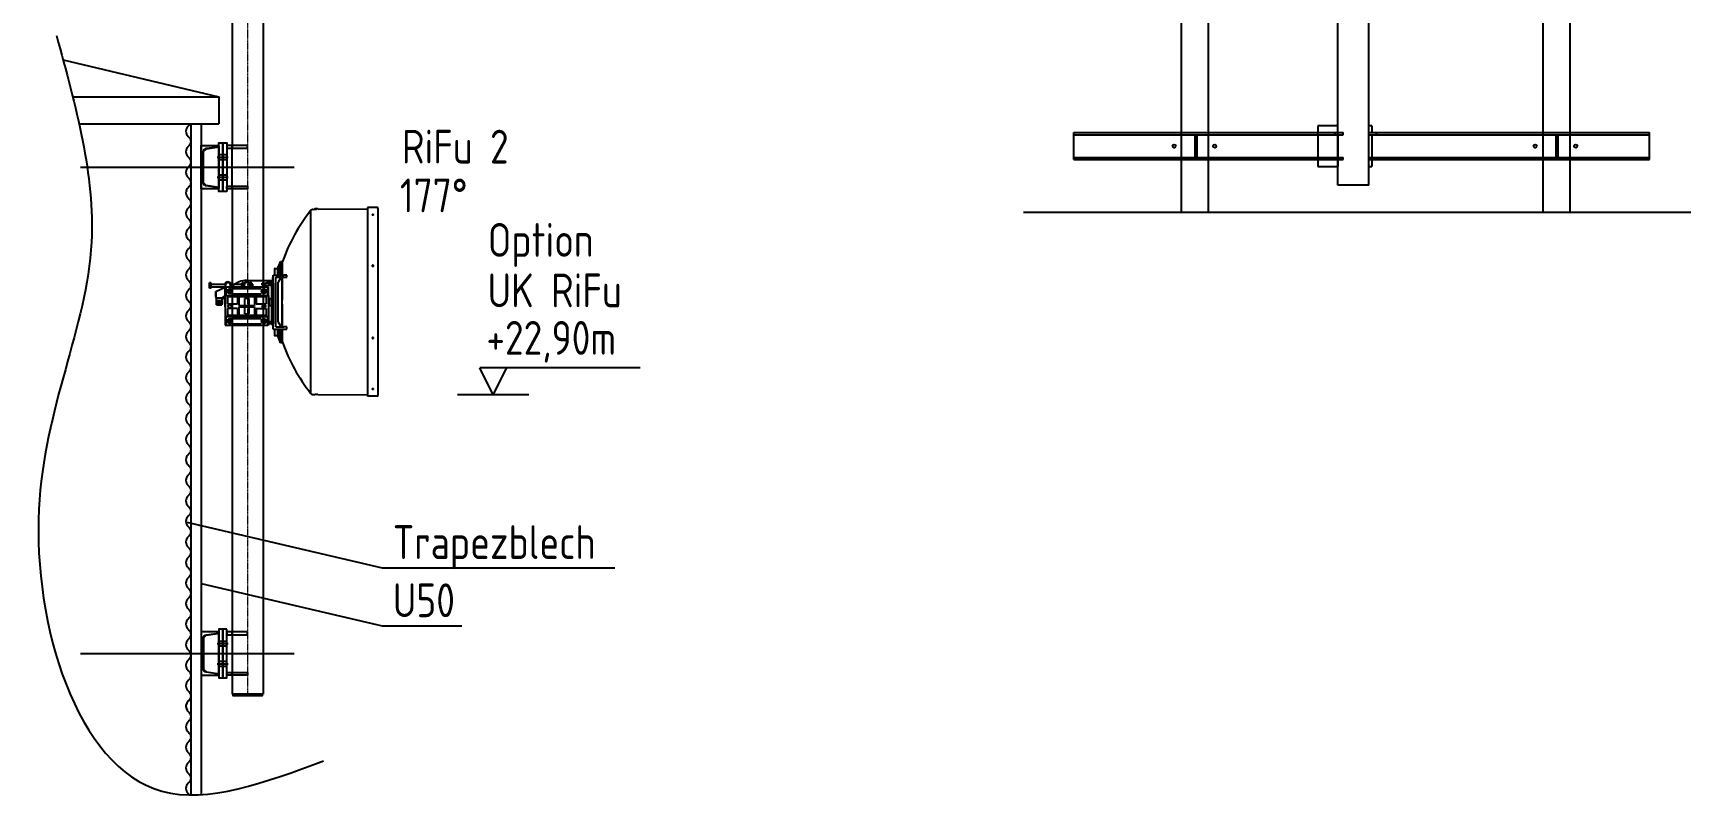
# Model space of a CAD drawing. Header units: millimetres. Extents: x -139278 to 641613, y -260926 to 217780.
# Drawn here: x 229641 to 235775, y 26701 to 29553 of the extents above; entities that cross this region are included whole.
import ezdxf
from ezdxf.enums import TextEntityAlignment as Align

# ---------------------------------------------------------------- set-up
doc = ezdxf.new("R2010")
doc.units = ezdxf.units.MM
doc.linetypes.add('DASHED', pattern=[0.75, 0.5, -0.25])
doc.linetypes.add('MITTE', pattern=[50.8, 31.75, -6.35, 6.35, -6.35])
doc.layers.add('20_30_AntennentraegerAchse', color=7, linetype='MITTE', lineweight=18)
doc.styles.add('ISOCP', font='ISOCP', dxfattribs={"width": 0.9})

msp = doc.modelspace()

# ---------------------------------------------------------------- linework, layer by layer
for p, q in [((233889.749, 28891.185), (233889.749, 30962.894)), ((233989.749, 28891.185), (233989.749, 30962.894)), ((235227.791, 28891.185), (235227.791, 30962.894)), ((235327.791, 28891.185), (235327.791, 30962.894)), ((234468.385, 28990.722), (234468.385, 30746.392)), ((234582.685, 28990.722), (234582.685, 30721.392)), ((230377.823, 29737.264), (230377.823, 29137.264)), ((230492.123, 29737.264), (230492.123, 27107.264)), ((229751.788, 29454.675), (230328.918, 29317.264)), ((229787.726, 29317.264), (230328.918, 29317.264)), ((230328.918, 29317.264), (230328.918, 29217.264)), ((229811.236, 29217.264), (230328.918, 29217.264)), ((230224.357, 29217.264), (230224.357, 26734.379)), ((230263.357, 29217.264), (230263.357, 26735.523)), ((234468.385, 29210.052), (234394.994, 29210.052)), ((234394.994, 29210.052), (234394.994, 29185.052)), ((234594.561, 29210.052), (234582.685, 29210.052)), ((234594.561, 29210.052), (234594.561, 29185.052)), ((230377.823, 29137.264), (230377.823, 29127.264)), ((233491.58, 29185.052), (234487.918, 29185.052)), ((233491.58, 29085.052), (233491.58, 29185.052)), ((233491.58, 29176.552), (234487.918, 29176.552)), ((234394.994, 29176.552), (234394.994, 29185.052)), ((234394.994, 29176.552), (234394.994, 29093.552)), ((234458.988, 29176.552), (234458.988, 29185.052)), ((234468.385, 29176.552), (234468.385, 29093.552)), ((234487.918, 29176.552), (234487.918, 29185.052)), ((234582.685, 29185.052), (235622.194, 29185.052)), ((234582.685, 29176.552), (235622.194, 29176.552)), ((234594.561, 29176.552), (234594.561, 29093.552)), ((234612.08, 29176.552), (234612.08, 29185.052)), ((235622.194, 29085.052), (235622.194, 29185.052)), ((230322.107, 29094.764), (230363.161, 29094.764)), ((230328.918, 29103.764), (230357.796, 29103.764)), ((230328.918, 29085.764), (230357.796, 29085.764)), ((230377.823, 28987.264), (230377.823, 29127.264)), ((233491.58, 29093.552), (234487.918, 29093.552)), ((233491.58, 29085.052), (234487.918, 29085.052)), ((234394.994, 29085.052), (234394.994, 29093.552)), ((234394.994, 29085.052), (234394.994, 29060.052)), ((234458.988, 29085.052), (234458.988, 29093.552)), ((234468.385, 29085.052), (234468.385, 29060.052)), ((234487.918, 29085.052), (234487.918, 29093.552)), ((234582.685, 29093.552), (235622.194, 29093.552)), ((234582.685, 29085.052), (235622.194, 29085.052)), ((234594.561, 29085.052), (234594.561, 29060.052)), ((234612.08, 29085.052), (234612.08, 29093.552)), ((230322.107, 29019.764), (230363.161, 29019.764)), ((230328.918, 29028.764), (230357.796, 29028.764)), ((230328.918, 29010.764), (230357.796, 29010.764)), ((234394.994, 29060.052), (234468.385, 29060.052)), ((234582.685, 29060.052), (234594.561, 29060.052)), ((230377.823, 28977.264), (230377.823, 28987.264)), ((230377.823, 28977.264), (230377.823, 27337.264)), ((234582.685, 28990.722), (234468.385, 28990.722)), ((233305.522, 28891.185), (235774.665, 28891.185)), ((231343.556, 28214.195), (231293.556, 28314.195)), ((231393.556, 28314.195), (231293.556, 28314.195)), ((231887.233, 28314.195), (231293.556, 28314.195)), ((231343.556, 28214.195), (231393.556, 28314.195)), ((231475.256, 28214.195), (231211.756, 28214.195)), ((230210.328, 27744.157), (230932.323, 27574.807)), ((230932.323, 27574.807), (231793.294, 27574.807)), ((230263.357, 27516.453), (230932.323, 27359.541)), ((230932.323, 27359.541), (231227.173, 27359.541)), ((230322.107, 27294.764), (230363.161, 27294.764)), ((230328.918, 27303.764), (230357.796, 27303.764)), ((230377.823, 27337.264), (230377.823, 27327.264)), ((230377.823, 27327.264), (230377.823, 27187.264)), ((230328.918, 27285.764), (230357.796, 27285.764)), ((230322.107, 27219.764), (230363.161, 27219.764)), ((230328.918, 27228.764), (230357.796, 27228.764)), ((230328.918, 27210.764), (230357.796, 27210.764)), ((230377.823, 27177.264), (230377.823, 27107.264)), ((230377.823, 27107.264), (230492.123, 27107.264))]:
    msp.add_line(p, q)
at = {"ltscale": 10}
for p, q in [((229816.958, 29057.264), (230607.371, 29057.264)), ((229816.958, 27257.264), (230607.371, 27257.264))]:
    msp.add_line(p, q, dxfattribs=at)
at = {"ltscale": 3}
for p, q in [((230667.946, 28896.321), (230667.946, 28220.9)), ((230677.424, 28901.111), (230684.341, 28901.177)), ((230683.431, 28901.188), (230683.431, 28901.688)), ((230690.644, 28901.188), (230683.431, 28901.188)), ((230684.481, 28901.176), (230684.481, 28901.188)), ((230693.931, 28903.188), (230684.931, 28903.188)), ((230689.341, 28901.188), (230689.341, 28901.188)), ((230695.43, 28901.283), (230877.841, 28903.026)), ((230695.431, 28901.283), (230695.431, 28901.688)), ((230913.784, 28907.61), (230877.841, 28907.61)), ((230877.841, 28907.61), (230877.841, 28692.167)), ((230917.839, 28213.665), (230917.839, 28903.555)), ((230877.841, 28692.167), (230877.841, 28209.61)), ((230293.276, 28628.325), (230294.036, 28629.643)), ((230293.276, 28628.325), (230293.276, 28619.825)), ((230293.276, 28619.825), (230293.276, 28611.325)), ((230293.276, 28611.325), (230294.036, 28610.008)), ((230299.076, 28629.643), (230294.036, 28629.643)), ((230299.076, 28624.738), (230294.036, 28624.738)), ((230299.076, 28614.913), (230294.036, 28614.913)), ((230299.076, 28610.008), (230294.036, 28610.008)), ((230299.076, 28629.643), (230299.076, 28624.738)), ((230299.076, 28627.525), (230299.676, 28627.525)), ((230299.076, 28624.738), (230299.076, 28614.913)), ((230299.076, 28614.913), (230299.076, 28610.008)), ((230299.076, 28612.125), (230299.676, 28612.125)), ((230299.676, 28624.825), (230353.24, 28624.825)), ((230299.676, 28614.825), (230353.24, 28614.825)), ((230316.901, 28594.825), (230316.901, 28574.825)), ((230317.401, 28596.825), (230351.901, 28612.825)), ((230317.401, 28576.825), (230317.401, 28596.825)), ((230349.401, 28614.825), (230349.401, 28611.666)), ((230351.901, 28612.825), (230354.936, 28612.825)), ((230351.901, 28582.825), (230351.901, 28612.825)), ((230351.901, 28582.825), (230351.901, 28472.825)), ((230360.401, 28602.733), (230368.901, 28607.64)), ((230360.401, 28602.733), (230360.401, 28592.918)), ((230368.901, 28588.01), (230360.401, 28592.918)), ((230368.901, 28607.64), (230377.401, 28602.733)), ((230377.401, 28592.918), (230368.901, 28588.01)), ((230370.561, 28624.825), (230413.901, 28624.825)), ((230371.901, 28614.825), (230413.901, 28614.825)), ((230372.726, 28626.075), (230379.242, 28614.789)), ((230377.401, 28602.733), (230377.401, 28592.918)), ((230413.901, 28627.475), (230415.152, 28629.643)), ((230420.649, 28629.643), (230415.152, 28629.643)), ((230420.649, 28624.734), (230415.152, 28624.734)), ((230420.649, 28614.917), (230415.152, 28614.917)), ((230421.901, 28627.475), (230420.649, 28629.643)), ((230421.901, 28627.475), (230421.901, 28614.825)), ((230421.901, 28627.475), (230421.901, 28614.825)), ((230421.901, 28624.825), (230423.24, 28624.825)), ((230431.901, 28637.825), (230528.901, 28637.825)), ((230440.561, 28624.825), (230441.901, 28624.825)), ((230441.901, 28627.475), (230443.152, 28629.643)), ((230448.649, 28629.643), (230443.152, 28629.643)), ((230448.649, 28624.734), (230443.152, 28624.734)), ((230448.649, 28614.917), (230443.152, 28614.917)), ((230449.901, 28627.475), (230448.649, 28629.643)), ((230449.901, 28627.475), (230449.901, 28614.825)), ((230449.901, 28627.475), (230449.901, 28614.825)), ((230449.901, 28624.825), (230452.526, 28624.825)), ((230449.901, 28614.825), (230452.526, 28614.825)), ((230453.276, 28624.075), (230452.526, 28624.825)), ((230452.526, 28624.825), (230452.526, 28619.825)), ((230452.526, 28619.825), (230452.526, 28614.825)), ((230453.276, 28615.575), (230452.526, 28614.825)), ((230453.276, 28619.825), (230453.276, 28624.075)), ((230453.276, 28615.575), (230453.276, 28619.825)), ((230486.401, 28602.733), (230494.901, 28607.64)), ((230486.401, 28602.733), (230486.401, 28592.918)), ((230494.901, 28588.01), (230486.401, 28592.918)), ((230488.901, 28620.825), (230488.901, 28627.825)), ((230488.901, 28627.825), (230498.332, 28627.825)), ((230488.901, 28620.825), (230522.901, 28620.825)), ((230494.901, 28607.64), (230503.401, 28602.733)), ((230503.401, 28592.918), (230494.901, 28588.01)), ((230503.401, 28602.733), (230503.401, 28592.918)), ((230506.175, 28628.825), (230506.64, 28629.725)), ((230506.795, 28629.825), (230528.901, 28629.825)), ((230506.95, 28629.725), (230507.415, 28628.825)), ((230507.415, 28628.825), (230528.901, 28628.825)), ((230511.901, 28612.825), (230508.865, 28612.825)), ((230511.901, 28582.825), (230511.901, 28612.825)), ((230511.901, 28582.825), (230511.901, 28502.825)), ((230515.258, 28627.825), (230522.901, 28627.825)), ((230522.901, 28627.825), (230522.901, 28620.825)), ((230528.901, 28627.825), (230522.901, 28627.825)), ((230522.901, 28620.825), (230522.901, 28485.825)), ((230528.901, 28629.825), (230528.901, 28637.825)), ((230528.901, 28629.725), (230528.901, 28629.825)), ((230528.901, 28629.725), (230528.901, 28628.825)), ((230528.901, 28627.825), (230528.901, 28628.825)), ((230528.901, 28627.825), (230528.901, 28477.825)), ((230529.401, 28612.607), (230528.901, 28612.607)), ((230529.401, 28586.607), (230528.901, 28586.607)), ((230529.401, 28586.607), (230529.401, 28612.607)), ((230317.401, 28576.825), (230317.401, 28572.825)), ((230340.401, 28572.825), (230317.401, 28572.825)), ((230318.901, 28572.825), (230349.401, 28572.825)), ((230322.817, 28559.915), (230329.901, 28564.004)), ((230322.817, 28551.736), (230322.817, 28559.915)), ((230329.901, 28547.647), (230322.817, 28551.736)), ((230329.901, 28564.004), (230336.984, 28559.915)), ((230336.984, 28551.736), (230329.901, 28547.647)), ((230336.984, 28559.915), (230336.984, 28551.736)), ((230351.901, 28576.825), (230344.401, 28576.825)), ((230349.401, 28572.825), (230351.901, 28574.159)), ((230349.401, 28572.825), (230349.401, 28557.825)), ((230360.58, 28576.825), (230360.58, 28551.825)), ((230396.901, 28576.825), (230360.58, 28576.825)), ((230360.58, 28551.825), (230396.901, 28551.825)), ((230360.58, 28533.825), (230360.58, 28508.825)), ((230396.901, 28533.825), (230360.58, 28533.825)), ((230381.901, 28580.855), (230381.901, 28576.825)), ((230383.401, 28576.825), (230383.401, 28580.847)), ((230396.901, 28576.825), (230396.901, 28551.825)), ((230396.901, 28533.825), (230396.901, 28508.825)), ((230402.901, 28576.825), (230402.901, 28545.825)), ((230460.901, 28576.825), (230402.901, 28576.825)), ((230402.901, 28545.825), (230427.901, 28545.825)), ((230402.901, 28539.825), (230460.901, 28539.825)), ((230402.901, 28539.825), (230402.901, 28508.825)), ((230424.901, 28545.825), (230424.901, 28570.825)), ((230424.901, 28514.825), (230424.901, 28539.825)), ((230426.901, 28572.825), (230436.901, 28572.825)), ((230427.901, 28580.826), (230427.901, 28576.825)), ((230427.901, 28545.825), (230427.901, 28539.825)), ((230427.901, 28545.825), (230460.901, 28545.825)), ((230435.901, 28580.826), (230435.901, 28576.825)), ((230435.901, 28545.825), (230435.901, 28539.825)), ((230438.901, 28570.825), (230438.901, 28545.825)), ((230438.901, 28539.825), (230438.901, 28514.825)), ((230460.901, 28576.825), (230460.901, 28545.825)), ((230460.901, 28539.825), (230460.901, 28508.825)), ((230466.901, 28576.825), (230466.901, 28551.825)), ((230503.221, 28576.825), (230466.901, 28576.825)), ((230466.901, 28551.825), (230503.221, 28551.825)), ((230466.901, 28533.825), (230503.221, 28533.825)), ((230466.901, 28533.825), (230466.901, 28508.825)), ((230480.401, 28576.825), (230480.401, 28580.847)), ((230481.901, 28580.855), (230481.901, 28576.825)), ((230496.901, 28545.325), (230500.465, 28545.325)), ((230503.221, 28576.825), (230503.221, 28551.825)), ((230503.221, 28533.825), (230503.221, 28508.825)), ((230514.401, 28569.825), (230514.401, 28557.825)), ((230514.401, 28557.825), (230514.401, 28545.825)), ((230515.401, 28570.825), (230521.901, 28570.825)), ((230515.401, 28544.825), (230521.901, 28544.825)), ((230529.401, 28570.825), (230528.901, 28570.825)), ((230529.401, 28544.825), (230528.901, 28544.825)), ((230529.401, 28529.044), (230528.901, 28529.044)), ((230529.401, 28544.825), (230529.401, 28570.825)), ((230529.401, 28503.044), (230529.401, 28529.044)), ((230351.901, 28472.825), (230354.936, 28472.825)), ((230360.401, 28492.733), (230368.901, 28497.64)), ((230360.401, 28492.733), (230360.401, 28482.918)), ((230368.901, 28478.01), (230360.401, 28482.918)), ((230396.901, 28508.825), (230360.58, 28508.825)), ((230368.901, 28497.64), (230377.401, 28492.733)), ((230377.401, 28482.918), (230368.901, 28478.01)), ((230377.401, 28492.733), (230377.401, 28482.918)), ((230381.901, 28504.796), (230381.901, 28508.825)), ((230383.401, 28508.825), (230383.401, 28504.804)), ((230460.901, 28508.825), (230402.901, 28508.825)), ((230436.901, 28512.825), (230426.901, 28512.825)), ((230427.901, 28508.825), (230427.901, 28504.825)), ((230429.174, 28509.365), (230429.174, 28512.301)), ((230434.627, 28509.365), (230434.627, 28512.37)), ((230435.901, 28508.825), (230435.901, 28504.825)), ((230503.221, 28508.825), (230466.901, 28508.825)), ((230480.401, 28508.825), (230480.401, 28504.804)), ((230481.901, 28504.796), (230481.901, 28508.825)), ((230486.401, 28492.733), (230494.901, 28497.64)), ((230486.401, 28492.733), (230486.401, 28482.918)), ((230494.901, 28478.01), (230486.401, 28482.918)), ((230494.901, 28497.64), (230503.401, 28492.733)), ((230503.401, 28482.918), (230494.901, 28478.01)), ((230503.401, 28492.733), (230503.401, 28482.918)), ((230511.901, 28472.825), (230508.865, 28472.825)), ((230511.901, 28502.825), (230511.901, 28472.825)), ((230521.901, 28484.825), (230511.901, 28484.825)), ((230522.901, 28477.825), (230511.901, 28477.825)), ((230522.901, 28485.825), (230522.901, 28477.825)), ((230522.901, 28477.825), (230528.901, 28477.825)), ((230529.401, 28503.044), (230528.901, 28503.044)), ((230677.424, 28216.11), (230684.341, 28216.044)), ((230694.341, 28215.948), (230877.841, 28214.195)), ((230900.841, 28209.61), (230877.841, 28209.61)), ((230913.784, 28209.61), (230908.841, 28209.61))]:
    msp.add_line(p, q, dxfattribs=at)
at = {"linetype": 'Continuous', "ltscale": 3}
for p, q in [((230550.491, 28691.325), (230555.901, 28708.325)), ((230555.901, 28708.325), (230561.277, 28708.325)), ((230555.901, 28657.825), (230555.901, 28708.325)), ((230561.277, 28708.138), (230561.277, 28708.325)), ((230561.277, 28708.138), (230563.901, 28708.138)), ((230563.901, 28657.825), (230563.901, 28708.138)), ((230528.401, 28648.567), (230529.401, 28648.567)), ((230528.401, 28647.605), (230528.401, 28648.439)), ((230528.401, 28648.439), (230529.401, 28648.439)), ((230528.401, 28646.131), (230528.401, 28647.605)), ((230528.401, 28647.605), (230529.401, 28647.605)), ((230528.401, 28645.682), (230528.401, 28646.131)), ((230528.401, 28646.131), (230529.401, 28646.131)), ((230528.401, 28644.208), (230528.401, 28645.682)), ((230528.401, 28645.682), (230529.401, 28645.682)), ((230528.401, 28643.311), (230528.401, 28644.208)), ((230528.401, 28644.208), (230529.401, 28644.208)), ((230528.401, 28643.311), (230529.401, 28643.311)), ((230529.401, 28457.825), (230529.401, 28657.825)), ((230529.401, 28657.825), (230569.401, 28657.825)), ((230533.901, 28678.825), (230533.901, 28657.825)), ((230536.901, 28681.825), (230547.213, 28681.825)), ((230539.401, 28465.825), (230539.401, 28649.825)), ((230539.401, 28649.825), (230569.401, 28649.825)), ((230547.213, 28681.825), (230549.203, 28691.325)), ((230547.213, 28657.825), (230547.213, 28681.825)), ((230559.401, 28649.825), (230547.401, 28631.825)), ((230549.203, 28691.325), (230550.491, 28691.325)), ((230549.203, 28657.825), (230549.203, 28691.325)), ((230550.491, 28657.825), (230550.491, 28691.325)), ((230562.401, 28465.825), (230562.401, 28649.825)), ((230563.901, 28565.325), (230563.901, 28649.825)), ((230579.401, 28657.825), (230569.401, 28657.825)), ((230569.401, 28649.825), (230579.401, 28649.825)), ((230579.401, 28649.825), (230579.401, 28657.825)), ((230299.676, 28612.125), (230299.676, 28627.525)), ((230354.937, 28613.79), (230354.936, 28613.79)), ((230354.936, 28581.861), (230354.936, 28613.79)), ((230354.937, 28581.861), (230354.936, 28581.861)), ((230355.936, 28614.789), (230355.936, 28614.79)), ((230355.936, 28614.79), (230379.222, 28614.79)), ((230379.222, 28614.79), (230379.222, 28614.789)), ((230379.225, 28607.738), (230484.576, 28607.738)), ((230379.225, 28587.913), (230484.576, 28587.913)), ((230385.625, 28614.825), (230478.181, 28614.825)), ((230413.901, 28614.825), (230413.901, 28627.475)), ((230441.901, 28614.825), (230441.901, 28627.475)), ((230484.579, 28614.79), (230484.579, 28614.789)), ((230484.579, 28614.79), (230507.865, 28614.79)), ((230507.865, 28614.79), (230507.865, 28614.789)), ((230508.865, 28613.79), (230508.864, 28613.79)), ((230508.865, 28581.861), (230508.864, 28581.861)), ((230508.865, 28613.79), (230508.865, 28581.861)), ((230547.401, 28483.825), (230547.401, 28631.825)), ((230319.901, 28547.825), (230319.901, 28572.825)), ((230319.901, 28547.825), (230339.901, 28547.825)), ((230339.901, 28572.825), (230339.901, 28547.825)), ((230355.936, 28580.861), (230355.936, 28580.862)), ((230379.222, 28580.861), (230355.936, 28580.861)), ((230379.222, 28580.862), (230379.222, 28580.861)), ((230478.176, 28580.826), (230385.62, 28580.826)), ((230484.579, 28580.862), (230484.579, 28580.861)), ((230507.865, 28580.861), (230484.579, 28580.861)), ((230507.865, 28580.862), (230507.865, 28580.861)), ((230514.401, 28567.005), (230514.401, 28548.645)), ((230563.901, 28565.325), (230562.401, 28565.325)), ((230562.401, 28550.325), (230563.901, 28550.325)), ((230563.901, 28465.825), (230563.901, 28550.325)), ((230354.937, 28503.79), (230354.936, 28503.79)), ((230354.936, 28471.861), (230354.936, 28503.79)), ((230354.937, 28471.861), (230354.936, 28471.861)), ((230355.936, 28504.789), (230355.936, 28504.79)), ((230355.936, 28504.79), (230379.222, 28504.79)), ((230355.936, 28470.861), (230355.936, 28470.862)), ((230379.222, 28470.861), (230355.936, 28470.861)), ((230379.222, 28504.79), (230379.222, 28504.789)), ((230379.222, 28470.862), (230379.222, 28470.861)), ((230379.225, 28497.738), (230484.576, 28497.738)), ((230379.225, 28477.913), (230484.576, 28477.913)), ((230478.176, 28470.826), (230385.62, 28470.826)), ((230385.625, 28504.825), (230478.181, 28504.825)), ((230484.579, 28504.79), (230507.865, 28504.79)), ((230484.579, 28504.79), (230484.579, 28504.789)), ((230484.579, 28470.862), (230484.579, 28470.861)), ((230507.865, 28470.861), (230484.579, 28470.861)), ((230507.865, 28504.79), (230507.865, 28504.789)), ((230507.865, 28470.862), (230507.865, 28470.861)), ((230508.865, 28503.79), (230508.864, 28503.79)), ((230508.865, 28471.861), (230508.864, 28471.861)), ((230508.865, 28503.79), (230508.865, 28471.861)), ((230528.401, 28473.553), (230528.401, 28475.315)), ((230528.401, 28475.315), (230529.401, 28475.315)), ((230528.401, 28471.918), (230528.401, 28473.553)), ((230528.401, 28473.553), (230529.401, 28473.553)), ((230528.401, 28472.943), (230528.401, 28473.007)), ((230528.401, 28471.213), (230528.401, 28472.366)), ((230528.401, 28472.366), (230529.401, 28472.366)), ((230528.401, 28470.059), (230528.401, 28471.213)), ((230528.401, 28471.213), (230529.401, 28471.213)), ((230528.401, 28470.7), (230528.401, 28471.038)), ((230528.401, 28470.059), (230529.401, 28470.059)), ((230539.401, 28465.825), (230569.401, 28465.825)), ((230547.401, 28483.825), (230559.401, 28465.825)), ((230579.401, 28465.825), (230569.401, 28465.825)), ((230579.401, 28457.825), (230579.401, 28465.825)), ((230529.401, 28457.825), (230569.401, 28457.825)), ((230533.901, 28457.825), (230533.901, 28436.825)), ((230536.901, 28433.825), (230547.213, 28433.825)), ((230547.213, 28433.825), (230547.213, 28457.825)), ((230549.203, 28424.325), (230547.213, 28433.825)), ((230549.203, 28424.325), (230549.203, 28457.825)), ((230550.491, 28424.325), (230549.203, 28424.325)), ((230550.491, 28424.325), (230550.491, 28457.825)), ((230555.901, 28407.325), (230550.491, 28424.325)), ((230555.901, 28407.325), (230555.901, 28457.825)), ((230561.277, 28407.325), (230555.901, 28407.325)), ((230563.901, 28407.512), (230561.277, 28407.512)), ((230561.277, 28407.325), (230561.277, 28407.512)), ((230563.901, 28407.512), (230563.901, 28457.825)), ((230569.401, 28457.825), (230579.401, 28457.825))]:
    msp.add_line(p, q, dxfattribs=at)
at = {"color": 2, "linetype": 'DASHED', "ltscale": 5}
msp.add_line((230378.33, 27177.264), (230378.33, 27187.264), dxfattribs=at)
for points in [[(230221.756, 29217.264, -0.10545379), (230215.357, 29209.264, 0.47368421), (230215.357, 29171.264, -0.47368421), (230215.357, 29133.264, 0.47368421), (230215.357, 29095.264, -0.47368421), (230215.357, 29057.264, 0.47368421), (230215.357, 29019.264, -0.47368421), (230215.357, 28981.264, 0.47368421), (230215.357, 28943.264, -0.47368421), (230215.357, 28905.264, 0.47368421), (230215.357, 28867.264, -0.47368421), (230215.357, 28829.264, 0.47368421), (230215.357, 28791.264, -0.47368421), (230215.357, 28753.264, 0.47368421), (230215.357, 28715.264, -0.47368421), (230215.357, 28677.264, 0.47368421), (230215.357, 28639.264, -0.47368421), (230215.357, 28601.264, 0.47368421), (230215.357, 28563.264, -0.47368421), (230215.357, 28525.264, 0.47368421), (230215.357, 28487.264, -0.47368421), (230215.357, 28449.264, 0.47368421), (230215.357, 28411.264, -0.47368421), (230215.357, 28373.264, 0.47368421), (230215.357, 28335.264, -0.47368421), (230215.357, 28297.264, 0.47368421), (230215.357, 28259.264, -0.47368421), (230215.357, 28221.264, 0.47368421), (230215.357, 28183.264, -0.47368421), (230215.357, 28145.264, 0.47368421), (230215.357, 28107.264, -0.47368421), (230215.357, 28069.264, 0.47368421), (230215.357, 28031.264, -0.47368421), (230215.357, 27993.264, 0.47368421), (230215.357, 27955.264, -0.47368421), (230215.357, 27917.264, 0.47368421), (230215.357, 27879.264, -0.47368421), (230215.357, 27841.264, 0.47368421), (230215.357, 27803.264, -0.47368421), (230215.357, 27765.264, 0.47368421), (230215.357, 27727.264, -0.47368421), (230215.357, 27689.264, 0.47368421), (230215.357, 27651.264, -0.47368421), (230215.357, 27613.264, 0.47368421), (230215.357, 27575.264, -0.47368421), (230215.357, 27537.264, 0.47368421), (230215.357, 27499.264, -0.47368421), (230215.357, 27461.264, 0.47368421), (230215.357, 27423.264, -0.47368421), (230215.357, 27385.264, 0.47368421), (230215.357, 27347.264, -0.47368421), (230215.357, 27309.264, 0.47368421), (230215.357, 27271.264, -0.47368421), (230215.357, 27233.264, 0.47368421), (230215.357, 27195.264, -0.47368421), (230215.357, 27157.264, 0.47368421), (230215.357, 27119.264, -0.47368421), (230215.357, 27081.264, 0.39827781), (230211.091, 27047.77, 0.39827781)], [(230221.756, 27089.264, -0.10545379), (230215.357, 27081.264, 0.47368421), (230215.357, 27043.264, -0.47368421), (230215.357, 27005.264, 0.47368421), (230215.357, 26967.264, -0.47368421), (230215.357, 26929.264, 0.47368421), (230215.357, 26891.264, -0.47368421), (230215.357, 26853.264, 0.47368421), (230215.357, 26815.264, -0.47368421), (230215.357, 26777.264, 0.47368421), (230215.357, 26739.264, -0.06756179), (230219.859, 26734.429, -0.06756179)]]:
    msp.add_lwpolyline(points, format="xyb")
for points in [[(230263.357, 28977.264), (230263.357, 29137.264), (230328.357, 29137.264, -0.41421356), (230322.857, 29131.764), (230281.357, 29125.764, 0.41421356), (230270.857, 29115.264), (230270.857, 28999.264, 0.41421356), (230281.357, 28988.764), (230322.857, 28982.764, -0.41421356), (230328.357, 28977.264)], [(230263.357, 27337.264), (230263.357, 27177.264), (230328.357, 27177.264, 0.41421356), (230322.857, 27182.764), (230281.357, 27188.764, -0.41421356), (230270.857, 27199.264), (230270.857, 27315.264, -0.41421356), (230281.357, 27325.764), (230322.857, 27331.764, 0.41421356), (230328.357, 27337.264)]]:
    msp.add_lwpolyline(points, format="xyb", close=True)
for points in [[(230343.357, 28967.264), (230328.918, 28967.264), (230328.918, 29147.264), (230343.357, 29147.264)], [(230357.796, 28967.264), (230343.357, 28967.264), (230343.357, 29147.264), (230357.796, 29147.264)], [(230377.796, 29137.264), (230357.796, 29137.264), (230357.796, 29127.264), (230377.796, 29127.264)], [(230434.973, 29137.264), (230377.796, 29137.264), (230377.796, 29127.264), (230434.973, 29127.264)], [(233947.085, 29094.873), (233940.427, 29094.873), (233940.427, 29174.504), (233947.085, 29174.504)], [(235282.797, 29094.873), (235276.139, 29094.873), (235276.139, 29174.504), (235282.797, 29174.504)], [(230271.857, 29115.056), (230282.093, 29125.292), (230328.357, 29131.981), (230328.357, 28982.546), (230281.961, 28989.367), (230271.857, 28999.471)], [(230377.796, 28977.264), (230357.796, 28977.264), (230357.796, 28987.264), (230377.796, 28987.264)], [(230434.973, 28977.264), (230377.796, 28977.264), (230377.796, 28987.264), (230434.973, 28987.264)], [(230271.857, 27199.471), (230282.093, 27189.235), (230328.357, 27182.546), (230328.357, 27331.981), (230281.961, 27325.16), (230271.857, 27315.056)], [(230343.357, 27347.264), (230328.918, 27347.264), (230328.918, 27167.264), (230343.357, 27167.264)], [(230357.796, 27347.264), (230343.357, 27347.264), (230343.357, 27167.264), (230357.796, 27167.264)], [(230377.796, 27337.264), (230357.796, 27337.264), (230357.796, 27327.264), (230377.796, 27327.264)], [(230434.973, 27337.264), (230377.796, 27337.264), (230377.796, 27327.264), (230434.973, 27327.264)], [(230377.796, 27177.264), (230357.796, 27177.264), (230357.796, 27187.264), (230377.796, 27187.264)], [(230434.973, 27177.264), (230377.796, 27177.264), (230377.796, 27187.264), (230434.973, 27187.264)], [(230489.973, 27107.264), (230379.973, 27107.264), (230379.973, 27102.264), (230489.973, 27102.264)]]:
    msp.add_lwpolyline(points, close=True)
at = {"linetype": 'Continuous', "ltscale": 3, "flags": 128}
for points in [[(230554.065, 28691.54), (230554.019, 28691.752), (230553.885, 28691.666), (230553.679, 28691.293), (230553.422, 28690.675), (230553.143, 28689.882), (230552.872, 28689.003), (230552.642, 28688.136), (230552.479, 28687.381), (230552.402, 28686.822), (230552.42, 28686.521), (230552.532, 28686.512), (230552.723, 28686.797), (230552.971, 28687.344), (230553.248, 28688.091), (230553.523, 28688.955), (230553.764, 28689.837), (230553.945, 28690.638), (230554.047, 28691.267), (230554.065, 28691.54)], [(230379.222, 28614.789), (230381.387, 28614.793), (230383.529, 28614.805), (230385.625, 28614.824)], [(230478.181, 28614.825), (230478.177, 28614.824), (230478.176, 28614.824)], [(230478.176, 28614.824), (230480.272, 28614.805), (230482.414, 28614.793), (230484.579, 28614.789)], [(230385.625, 28580.827), (230383.529, 28580.846), (230381.387, 28580.858), (230379.222, 28580.862)], [(230385.625, 28580.827), (230385.624, 28580.826), (230385.62, 28580.826)], [(230484.579, 28580.862), (230482.414, 28580.858), (230480.272, 28580.846), (230478.176, 28580.827)], [(230379.222, 28504.789), (230381.387, 28504.793), (230383.529, 28504.805), (230385.625, 28504.824)], [(230385.625, 28470.827), (230383.529, 28470.846), (230381.387, 28470.858), (230379.222, 28470.862)], [(230385.625, 28470.827), (230385.624, 28470.826), (230385.62, 28470.826)], [(230478.181, 28504.825), (230478.177, 28504.824), (230478.176, 28504.824)], [(230478.176, 28504.824), (230480.272, 28504.805), (230482.414, 28504.793), (230484.579, 28504.789)], [(230484.579, 28470.862), (230482.414, 28470.858), (230480.272, 28470.846), (230478.176, 28470.827)], [(230554.065, 28424.11), (230554.019, 28424.596), (230553.885, 28425.3), (230553.679, 28426.143), (230553.422, 28427.029), (230553.143, 28427.859), (230552.872, 28428.54), (230552.642, 28428.994), (230552.479, 28429.17), (230552.402, 28429.05), (230552.42, 28428.645), (230552.532, 28428.003), (230552.723, 28427.196), (230552.971, 28426.313), (230553.248, 28425.455), (230553.523, 28424.717), (230553.764, 28424.184), (230553.945, 28423.917), (230554.047, 28423.944), (230554.065, 28424.11)]]:
    msp.add_lwpolyline(points, dxfattribs=at)
at = {"ltscale": 3}
msp.add_lwpolyline([(230495.344, 28548.909), (230496.901, 28548.01), (230497.488, 28548.35)], dxfattribs=at)
for centre in [(233862.97, 29135.052), (234012.97, 29135.052), (235198.682, 29135.052), (235348.682, 29135.052)]:
    msp.add_circle(centre, 6)
for centre, radius in [((230368.901, 28597.825), 8.5), ((230368.901, 28597.825), 4), ((230494.901, 28597.825), 8.5), ((230494.901, 28597.825), 4), ((230329.901, 28555.825), 7.083), ((230329.901, 28555.825), 3.333), ((230368.901, 28542.825), 6.1), ((230494.901, 28542.825), 6.1), ((230368.901, 28487.825), 8.5), ((230368.901, 28487.825), 4), ((230494.901, 28487.825), 8.5), ((230494.901, 28487.825), 4)]:
    msp.add_circle(centre, radius, dxfattribs=at)
for centre, radius, start, end in [((231191.186, 28484.169), 666.07, 141.7727539, 160.3510842), ((230677.539, 28889.111), 12, 90.5475278, 143.0729922), ((230684.931, 28901.688), 1.5, 90, 180), ((230686.067, 29243.714), 342.542, 269.7112732, 270.5474982), ((230693.931, 28901.688), 1.5, 0, 90), ((230913.784, 28903.555), 4.055, 0, 90), ((230898.102, 28690.463), 2.111, 88.9473139, 153.6285187), ((230897.83, 28690.335), 1.632, 10.6434429, 152.0968246), ((230897.84, 28689.519), 1.679, 35.4938316, 132.6934389), ((230898.18, 28690.463), 2.111, 26.3714813, 91.0526861), ((230318.901, 28594.825), 2, 138.5903779, 180), ((230361.901, 28619.825), 12.5, 30, 156.4218215), ((230361.901, 28619.825), 10, 329.7646536, 225.8573657), ((230368.901, 28597.825), 5.05, 90, 180), ((230368.901, 28597.825), 5.05, 270, 90), ((230431.901, 28557.825), 80, 90, 132.3581699), ((230431.901, 28619.825), 12.5, 203.1226059, 203.5812247), ((230431.901, 28619.825), 12.5, 36.8699011, 143.1301023), ((230431.901, 28619.825), 10, 329.9959701, 210.0040299), ((230431.901, 28619.825), 12.5, 336.4187753, 336.8773941), ((230494.901, 28597.825), 5.05, 90, 180), ((230494.901, 28597.825), 5.05, 270, 90), ((230318.901, 28574.825), 2, 180, 270), ((230329.901, 28555.825), 4.208, 90, 180), ((230329.901, 28555.825), 4.208, 270, 90), ((230340.401, 28574.825), 2, 270, 0), ((230344.401, 28574.825), 2, 90, 180), ((230429.401, 28557.825), 80, 180, 194.3615116), ((230426.901, 28570.825), 2, 90, 180), ((230436.901, 28570.825), 2, 0, 90), ((230496.901, 28557.825), 12.5, 239.3263549, 285.4843584), ((230515.401, 28569.825), 1, 90, 180), ((230515.401, 28545.825), 1, 180, 270), ((230521.901, 28571.825), 1, 270, 0), ((230521.901, 28543.825), 1, 0, 90), ((230368.901, 28487.825), 5.05, 90, 180), ((230368.901, 28487.825), 5.05, 270, 90), ((230426.901, 28514.825), 2, 180, 270), ((230436.901, 28514.825), 2, 270, 0), ((230494.901, 28487.825), 5.05, 90, 180), ((230494.901, 28487.825), 5.05, 270, 90), ((230521.901, 28485.825), 1, 270, 0), ((231191.186, 28633.052), 666.07, 199.6489158, 218.2272461), ((230898.141, 28426.821), 2.174, 207.4241674, 332.5758326), ((230897.821, 28426.878), 1.62, 207.8010465, 270.7285254), ((230897.838, 28427.699), 1.675, 227.3056833, 270.116771), ((230897.869, 28427.649), 1.626, 269.0197732, 325.4421702), ((230897.9, 28426.807), 1.55, 267.834482, 351.7483891), ((230677.539, 28228.109), 12, 216.9270078, 269.4524722), ((230686.067, 27873.387), 342.661, 88.616363, 90.2885814), ((230913.784, 28213.665), 4.055, 270, 0), ((230904.841, 27860.633), 349, 89.3433005, 90.6566995)]:
    msp.add_arc(centre, radius, start, end, dxfattribs=at)
at = {"linetype": 'Continuous', "ltscale": 3}
for centre, radius, start, end in [((230536.901, 28678.825), 3, 90, 180), ((230355.936, 28613.79), 1, 90, 180), ((230355.936, 28581.861), 1, 180, 270), ((230507.865, 28613.79), 1, 0, 90), ((230507.865, 28581.861), 1, 270, 0), ((230355.936, 28503.79), 1, 90, 180), ((230355.936, 28471.861), 1, 180, 270), ((230507.865, 28503.79), 1, 0, 90), ((230507.865, 28471.861), 1, 270, 0), ((230536.901, 28436.825), 3, 180, 270)]:
    msp.add_arc(centre, radius, start, end, dxfattribs=at)
at = {"ltscale": 5}
msp.add_spline([(229727.283, 29544.168), (229857.166, 28779.902), (229662.342, 27792.125), (230116.931, 26748.469), (230715.834, 26860.558)], degree=3, dxfattribs=at)
at = {"ltscale": 3}
for points in [[(230898.141, 28881.842), (230898.273, 28881.842), (230898.409, 28881.837), (230898.681, 28881.817), (230898.816, 28881.802), (230899.074, 28881.761), (230899.198, 28881.736), (230899.428, 28881.678), (230899.533, 28881.645), (230899.719, 28881.574), (230899.807, 28881.534), (230899.961, 28881.447), (230900.028, 28881.4), (230900.135, 28881.302), (230900.175, 28881.25), (230900.229, 28881.147), (230900.241, 28881.095), (230900.241, 28880.994), (230900.229, 28880.941), (230900.175, 28880.837), (230900.135, 28880.786), (230900.028, 28880.686), (230899.961, 28880.638), (230899.807, 28880.55), (230899.719, 28880.509), (230899.533, 28880.437), (230899.428, 28880.403), (230899.198, 28880.343), (230899.074, 28880.317), (230898.816, 28880.276), (230898.681, 28880.26), (230898.409, 28880.24), (230898.273, 28880.235), (230898.009, 28880.235), (230897.873, 28880.24), (230897.602, 28880.26), (230897.467, 28880.276), (230897.208, 28880.317), (230897.084, 28880.343), (230896.855, 28880.403), (230896.75, 28880.437), (230896.563, 28880.509), (230896.476, 28880.55), (230896.321, 28880.638), (230896.255, 28880.686), (230896.148, 28880.786), (230896.107, 28880.837), (230896.054, 28880.941), (230896.041, 28880.994), (230896.041, 28881.095), (230896.054, 28881.147), (230896.107, 28881.25), (230896.148, 28881.302), (230896.255, 28881.4), (230896.321, 28881.447), (230896.476, 28881.534), (230896.563, 28881.574), (230896.75, 28881.645), (230896.855, 28881.678), (230897.084, 28881.736), (230897.208, 28881.761), (230897.467, 28881.802), (230897.602, 28881.817), (230897.873, 28881.837), (230898.009, 28881.842), (230898.141, 28881.842)], [(230898.141, 28694.104), (230898.273, 28694.104), (230898.409, 28694.093), (230898.681, 28694.044), (230898.816, 28694.006), (230899.074, 28693.908), (230899.198, 28693.846), (230899.428, 28693.704), (230899.533, 28693.623), (230899.719, 28693.451), (230899.807, 28693.354), (230899.961, 28693.143), (230900.028, 28693.028), (230900.135, 28692.789), (230900.175, 28692.665), (230900.229, 28692.414), (230900.241, 28692.288), (230900.241, 28692.045), (230900.229, 28691.919), (230900.175, 28691.668), (230900.135, 28691.543), (230900.028, 28691.304), (230899.961, 28691.19), (230899.807, 28690.977), (230899.719, 28690.88), (230899.533, 28690.707), (230899.428, 28690.626), (230899.198, 28690.484), (230899.074, 28690.422), (230898.816, 28690.323), (230898.681, 28690.285), (230898.409, 28690.236), (230898.273, 28690.224), (230898.009, 28690.224), (230897.873, 28690.236), (230897.602, 28690.285), (230897.467, 28690.323), (230897.208, 28690.422), (230897.084, 28690.484), (230896.855, 28690.626), (230896.75, 28690.707), (230896.563, 28690.88), (230896.476, 28690.977), (230896.321, 28691.19), (230896.255, 28691.304), (230896.148, 28691.543), (230896.107, 28691.668), (230896.054, 28691.919), (230896.041, 28692.045), (230896.041, 28692.288), (230896.054, 28692.414), (230896.107, 28692.665), (230896.148, 28692.789), (230896.255, 28693.028), (230896.321, 28693.143), (230896.476, 28693.354), (230896.563, 28693.451), (230896.75, 28693.623), (230896.855, 28693.704), (230897.084, 28693.846), (230897.208, 28693.908), (230897.467, 28694.006), (230897.602, 28694.044), (230897.873, 28694.093), (230898.009, 28694.104), (230898.141, 28694.104)], [(230898.141, 28426.996), (230898.273, 28426.996), (230898.409, 28426.985), (230898.681, 28426.935), (230898.816, 28426.898), (230899.074, 28426.799), (230899.198, 28426.737), (230899.428, 28426.594), (230899.533, 28426.513), (230899.719, 28426.34), (230899.807, 28426.243), (230899.961, 28426.031), (230900.028, 28425.916), (230900.135, 28425.677), (230900.175, 28425.552), (230900.229, 28425.301), (230900.241, 28425.175), (230900.241, 28424.932), (230900.229, 28424.806), (230900.175, 28424.555), (230900.135, 28424.431), (230900.028, 28424.192), (230899.961, 28424.078), (230899.807, 28423.866), (230899.719, 28423.769), (230899.533, 28423.597), (230899.428, 28423.516), (230899.198, 28423.374), (230899.074, 28423.313), (230898.816, 28423.214), (230898.681, 28423.177), (230898.409, 28423.128), (230898.273, 28423.116), (230898.009, 28423.116), (230897.873, 28423.128), (230897.602, 28423.177), (230897.467, 28423.214), (230897.208, 28423.313), (230897.084, 28423.374), (230896.855, 28423.516), (230896.75, 28423.597), (230896.563, 28423.769), (230896.476, 28423.866), (230896.321, 28424.078), (230896.255, 28424.192), (230896.148, 28424.431), (230896.107, 28424.555), (230896.054, 28424.806), (230896.041, 28424.932), (230896.041, 28425.175), (230896.054, 28425.301), (230896.107, 28425.552), (230896.148, 28425.677), (230896.255, 28425.916), (230896.321, 28426.031), (230896.476, 28426.243), (230896.563, 28426.34), (230896.75, 28426.513), (230896.855, 28426.594), (230897.084, 28426.737), (230897.208, 28426.799), (230897.467, 28426.898), (230897.602, 28426.935), (230897.873, 28426.985), (230898.009, 28426.996), (230898.141, 28426.996)], [(230898.141, 28236.986), (230898.273, 28236.986), (230898.409, 28236.981), (230898.681, 28236.96), (230898.816, 28236.944), (230899.074, 28236.903), (230899.198, 28236.877), (230899.428, 28236.817), (230899.533, 28236.783), (230899.719, 28236.711), (230899.807, 28236.671), (230899.961, 28236.582), (230900.028, 28236.534), (230900.135, 28236.435), (230900.175, 28236.383), (230900.229, 28236.279), (230900.241, 28236.227), (230900.241, 28236.126), (230900.229, 28236.074), (230900.175, 28235.97), (230900.135, 28235.919), (230900.028, 28235.82), (230899.961, 28235.773), (230899.807, 28235.686), (230899.719, 28235.646), (230899.533, 28235.576), (230899.428, 28235.542), (230899.198, 28235.484), (230899.074, 28235.459), (230898.816, 28235.419), (230898.681, 28235.403), (230898.409, 28235.383), (230898.273, 28235.378), (230898.009, 28235.378), (230897.873, 28235.383), (230897.602, 28235.403), (230897.467, 28235.419), (230897.208, 28235.459), (230897.084, 28235.484), (230896.855, 28235.542), (230896.75, 28235.576), (230896.563, 28235.646), (230896.476, 28235.686), (230896.321, 28235.773), (230896.255, 28235.82), (230896.148, 28235.919), (230896.107, 28235.97), (230896.054, 28236.074), (230896.041, 28236.126), (230896.041, 28236.227), (230896.054, 28236.279), (230896.107, 28236.383), (230896.148, 28236.435), (230896.255, 28236.534), (230896.321, 28236.582), (230896.476, 28236.671), (230896.563, 28236.711), (230896.75, 28236.783), (230896.855, 28236.817), (230897.084, 28236.877), (230897.208, 28236.903), (230897.467, 28236.944), (230897.602, 28236.96), (230897.873, 28236.981), (230898.009, 28236.986), (230898.141, 28236.986)]]:
    msp.add_open_spline(points, degree=3, knots=[0, 0, 0, 0, 0.39552206, 0.39552206, 0.79104411, 0.79104411, 1.18656617, 1.18656617, 1.58208822, 1.58208822, 1.97761028, 1.97761028, 2.37313233, 2.37313233, 2.76865439, 2.76865439, 3.16417645, 3.16417645, 3.5596985, 3.5596985, 3.95522056, 3.95522056, 4.35074261, 4.35074261, 4.74626467, 4.74626467, 5.14178673, 5.14178673, 5.53730878, 5.53730878, 5.93283084, 5.93283084, 6.32835289, 6.32835289, 6.72387495, 6.72387495, 7.119397, 7.119397, 7.51491906, 7.51491906, 7.91044112, 7.91044112, 8.30596317, 8.30596317, 8.70148523, 8.70148523, 9.09700728, 9.09700728, 9.49252934, 9.49252934, 9.88805139, 9.88805139, 10.28357345, 10.28357345, 10.67909551, 10.67909551, 11.07461756, 11.07461756, 11.47013962, 11.47013962, 11.86566167, 11.86566167, 12.26118373, 12.26118373, 12.65670578, 12.65670578, 12.65670578, 12.65670578], dxfattribs=at)
for points, weights, degree in [([(230293.276, 28619.825), (230293.276, 28622.105), (230294.036, 28624.738)], [1, 1.0380269746, 1], 2), ([(230294.036, 28614.913), (230293.276, 28617.546), (230293.276, 28619.825)], [1, 1.0380269746, 1], 2), ([(230294.036, 28624.738), (230292.62, 28627.19), (230294.036, 28629.643)], [1, 1.15455095302, 1], 2), ([(230294.036, 28610.008), (230292.62, 28612.46), (230294.036, 28614.913)], [1, 1.15455095302, 1], 2), ([(230415.152, 28629.643), (230413.735, 28627.189), (230415.152, 28624.734)], [1, 1.15470053838, 1], 2), ([(230415.152, 28624.734), (230413.735, 28619.825), (230415.152, 28614.917)], [1, 1.15470053838, 1], 2), ([(230415.152, 28614.917), (230415.125, 28614.87), (230415.1, 28614.825)], [1, 1.00252508849, 1.00496774583], 2), ([(230420.649, 28624.734), (230422.066, 28627.189), (230420.649, 28629.643)], [1, 1.15470053838, 1], 2), ([(230420.649, 28614.917), (230422.066, 28619.825), (230420.649, 28624.734)], [1, 1.15470053838, 1], 2), ([(230420.701, 28614.825), (230420.676, 28614.87), (230420.649, 28614.917)], [1.00496774583, 1.00252508849, 1], 2), ([(230443.152, 28629.643), (230441.735, 28627.189), (230443.152, 28624.734)], [1, 1.15470053838, 1], 2), ([(230443.152, 28624.734), (230441.735, 28619.825), (230443.152, 28614.917)], [1, 1.15470053838, 1], 2), ([(230443.152, 28614.917), (230443.125, 28614.87), (230443.1, 28614.825)], [1, 1.00252508849, 1.00496774583], 2), ([(230448.649, 28624.734), (230450.066, 28627.189), (230448.649, 28629.643)], [1, 1.15470053838, 1], 2), ([(230448.649, 28614.917), (230450.066, 28619.825), (230448.649, 28624.734)], [1, 1.15470053838, 1], 2), ([(230448.701, 28614.825), (230448.676, 28614.87), (230448.649, 28614.917)], [1.00496774583, 1.00252508849, 1], 2), ([(230498.332, 28627.825), (230500.913, 28628.446), (230503.536, 28628.78), (230506.175, 28628.825)], [1, 0.996788858896, 0.996788858896, 1], 3), ([(230506.64, 28629.725), (230506.718, 28629.875), (230506.873, 28629.875), (230506.95, 28629.725)], [1, 0.666666666667, 0.666666666667, 1], 3), ([(230507.415, 28628.825), (230510.055, 28628.78), (230512.678, 28628.446), (230515.258, 28627.825)], [1, 0.996788858896, 0.996788858896, 1], 3)]:
    msp.add_rational_spline(points, weights, degree=degree, dxfattribs=at)
at = {"layer": '20_30_AntennentraegerAchse', "ltscale": 0.1}
msp.add_line((230434.973, 29757.264), (230434.973, 27107.264), dxfattribs=at)

# ---------------------------------------------------------------- texts
at = {"style": 'ISOCP', "width": 0.9}
for s, p in [('RiFu 2', (231005.837, 29033.154)), ('177°', (230998.419, 28852.651)), ('Option', (231323.567, 28687.903)), ('UK RiFu', (231322.613, 28501.209)), ('+22,90m', (231318.16, 28325.564)), ('Trapezblech', (230972.036, 27569.785)), ('U50', (230972.036, 27354.519))]:
    msp.add_text(s, height=125, dxfattribs=at).set_placement(p, align=Align.BOTTOM_LEFT)

doc.saveas('drawing.dxf')
